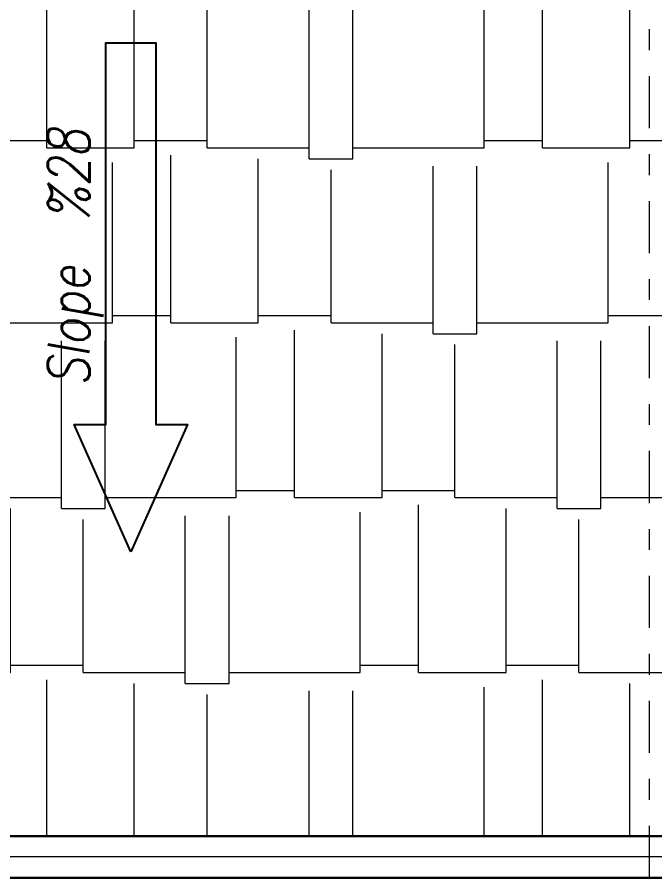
# Model space of a CAD drawing. Header units: inches. Extents: x -0.3 to 32.3, y -27.3 to 12.1.
# Drawn here: x 25.207 to 28.268, y -10.658 to -6.525 of the extents above; entities that cross this region are included whole.
import ezdxf

# ---------------------------------------------------------------- set-up
doc = ezdxf.new("R2010")
doc.units = ezdxf.units.IN
doc.header["$MEASUREMENT"] = 0
doc.linetypes.add('DASHDOT2', pattern=[0.5, 0.25, -0.125, 0, -0.125])
doc.layers.add('Axe Parking', color=7, linetype='Continuous')
doc.layers.add('dim-100', color=1, linetype='Continuous')
doc.styles.add('ROMANS', font='romans.shx')

msp = doc.modelspace()

# ---------------------------------------------------------------- hatches: boundary and pattern name
at = {"lineweight": 5}
h = msp.add_hatch(dxfattribs=at)
h.set_pattern_fill('AR-RSHKE', color=256, scale=0.07)
h.set_pattern_definition([(0, (-85.3219, -45.7931), (1.785, 0.84), [0.42, -0.35, 0.49, -0.21, 0.63, -0.28]), (0, (-84.9019, -45.7581), (1.785, 0.84), [0.35, -1.33, 0.28, -0.42]), (0, (-84.0619, -45.8456), (1.785, 0.84), [0.21, -2.17]), (90, (-85.3219, -45.7931), (-0.595, 0.84), [0.805, -2.555]), (90, (-84.9019, -45.7931), (-0.595, 0.84), [0.7875, -2.5725]), (90, (-84.5519, -45.7931), (-0.595, 0.84), [0.735, -2.625]), (90, (-84.0619, -45.8456), (-0.595, 0.84), [0.805, -2.555]), (90, (-83.8519, -45.8456), (-0.595, 0.84), [0.805, -2.555]), (90, (-83.2219, -45.7931), (-0.595, 0.84), [0.77, -2.59])])
h.paths.add_polyline_path([(30.803, -5.5111), (21.2534, -5.5113), (21.2535, -10.4578), (21.453, -10.4578), (21.753, -10.4578), (22.953, -10.4578), (27.943, -10.4578), (28.043, -10.4578), (30.803, -10.4578), (30.803, -10.2578), (30.803, -8.6578)])
h.paths.add_polyline_path([(30.803, 8.9422), (30.803, 9.1422), (21.253, 9.1422), (21.2531, 4.1387), (30.803, 4.1389)])

# ---------------------------------------------------------------- linework, layer by layer
at = {"lineweight": 30}
for p, q in [((27.943, -10.4578), (22.953, -10.4578)), ((27.943, -10.4578), (28.043, -10.4578)), ((28.043, -10.4578), (30.803, -10.4578)), ((31.003, -10.6578), (22.953, -10.6578))]:
    msp.add_line(p, q, dxfattribs=at)
at = {"lineweight": 20}
msp.add_lwpolyline([(21.253, -10.4578), (30.803, -10.4578), (30.803, -10.5578), (21.253, -10.5578)], close=True, dxfattribs=at)
at = {"layer": 'Axe Parking', "linetype": 'DASHDOT2', "lineweight": 5}
for p, q in [((28.243, -10.6579), (28.243, 10.7291)), ((30.803, -10.4578), (19.7689, -10.4578))]:
    msp.add_line(p, q, dxfattribs=at)
at = {"layer": 'dim-100'}
msp.add_lwpolyline([(25.7522, -9.092), (25.4796, -8.4807), (25.6317, -8.4807), (25.6317, -6.6474), (25.7522, -6.6474), (25.8726, -6.6474), (25.8726, -8.4807), (26.0247, -8.4807)], close=True, dxfattribs=at)

# ---------------------------------------------------------------- texts
at = {"layer": 'dim-100', "style": 'ROMANS', "oblique": 10, "width": 0.8}
msp.add_text('Slope  %%%28', height=0.2, rotation=90, dxfattribs=at).set_placement((25.5544, -8.2968))

doc.saveas('drawing.dxf')
